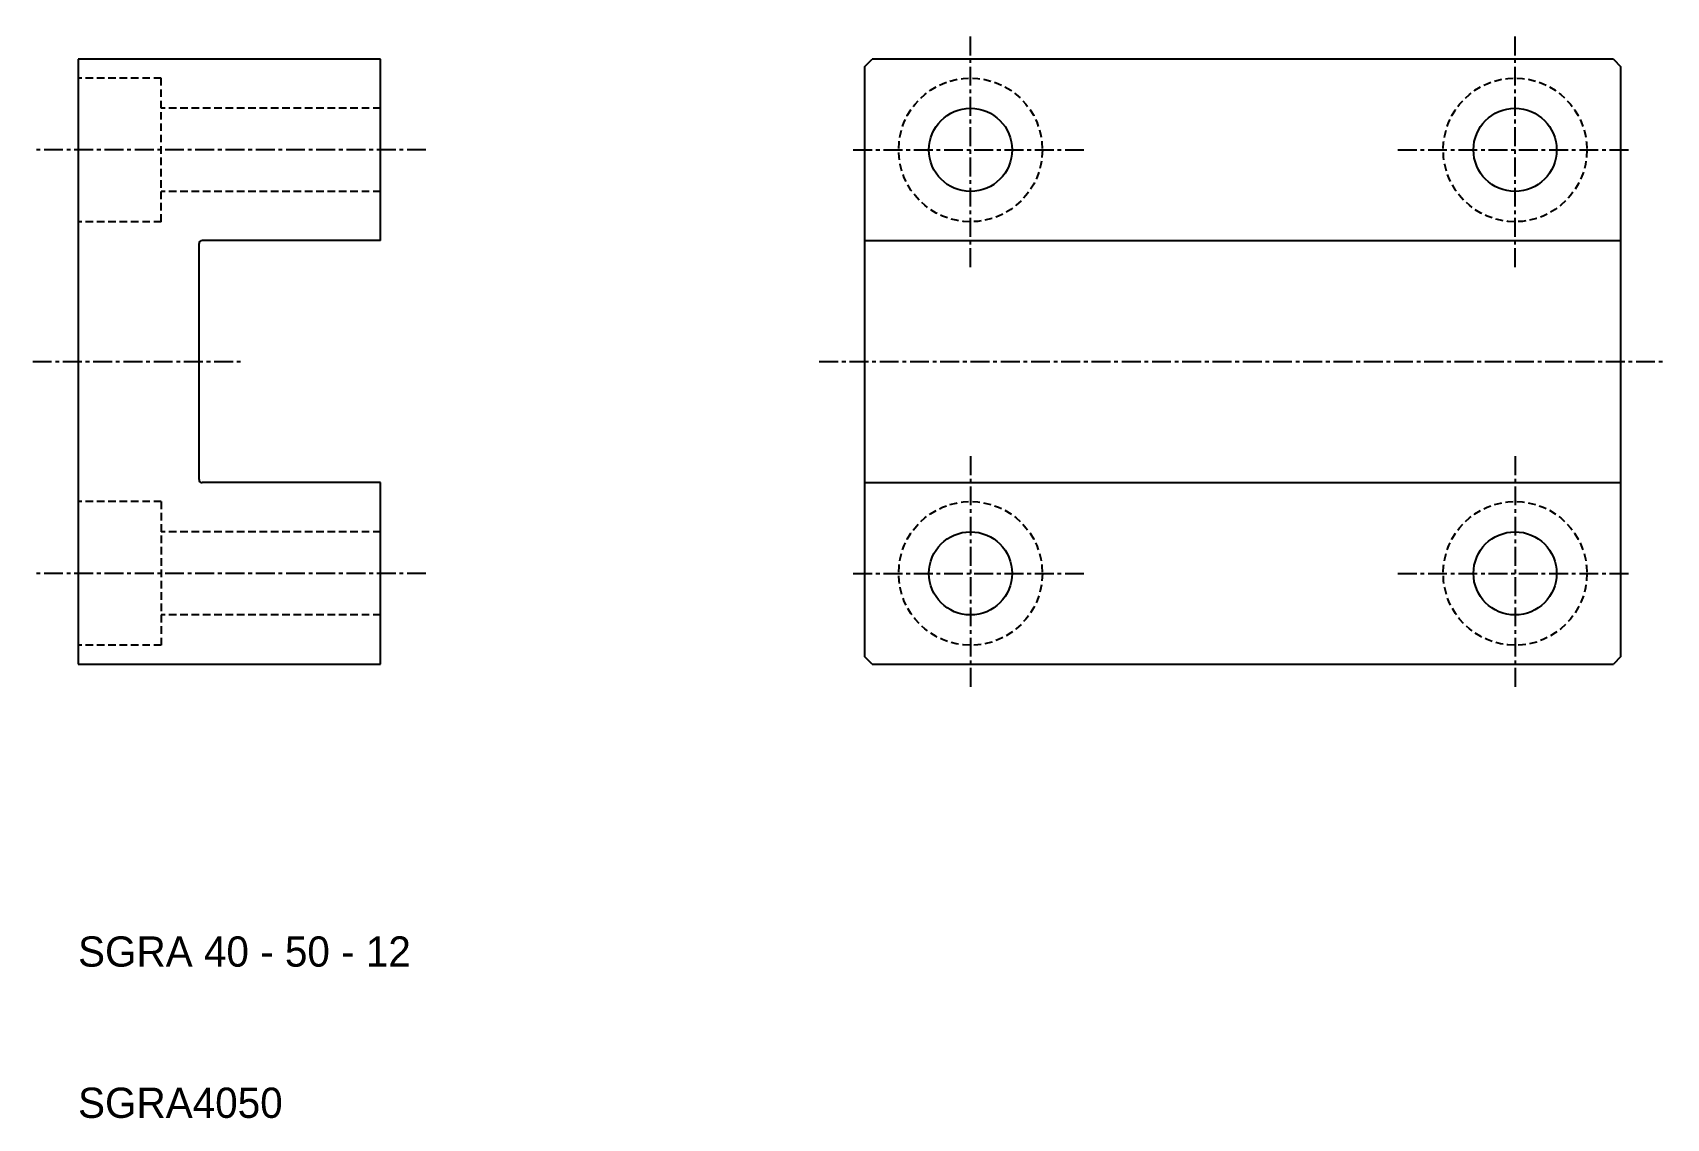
# Model space of a CAD drawing. Extents: x 7 to 115, y 10 to 82.
import ezdxf

# ---------------------------------------------------------------- set-up
doc = ezdxf.new("R2010")
doc.units = 0
doc.linetypes.add('CENTER', pattern=[2, 1.25, -0.25, 0.25, -0.25])
doc.linetypes.add('DASHED', pattern=[0.75, 0.5, -0.25])
doc.layers.get('0').update_dxf_attribs({"linetype": 'CONTINUOUS'})
doc.layers.add('CENTER', color=1, linetype='CENTER')

msp = doc.modelspace()

# ---------------------------------------------------------------- linework, layer by layer
at = {"color": 7, "linetype": 'CONTINUOUS'}
for p, q in [((10, 80), (10, 40)), ((30, 80), (10, 80)), ((30, 68), (30, 80)), ((62, 79.5), (62.5, 80)), ((111.5, 80), (62.5, 80)), ((111.5, 80), (112, 79.5)), ((62, 79.5), (62, 40.5)), ((112, 40.5), (112, 79.5)), ((18, 52.2), (18, 67.8)), ((30, 68), (18.2, 68)), ((62, 68), (112, 68)), ((30, 52), (18.2, 52)), ((30, 40), (30, 52)), ((62, 52), (112, 52)), ((10, 40), (30, 40)), ((62.5, 40), (62, 40.5)), ((62.5, 40), (111.5, 40)), ((112, 40.5), (111.5, 40))]:
    msp.add_line(p, q, dxfattribs=at)
at = {"color": 3, "linetype": 'DASHED'}
for p, q in [((15.5, 78.75), (10, 78.75)), ((15.5, 69.25), (15.5, 78.75)), ((30, 76.75), (15.5, 76.75)), ((30, 71.25), (15.5, 71.25)), ((15.5, 69.25), (10, 69.25)), ((15.5, 50.75), (10, 50.75)), ((15.5, 50.75), (15.5, 41.25)), ((30, 48.75), (15.5, 48.75)), ((30, 43.25), (15.5, 43.25)), ((15.5, 41.25), (10, 41.25))]:
    msp.add_line(p, q, dxfattribs=at)
for centre in [(69, 74), (105, 74), (69, 46), (105, 46)]:
    msp.add_circle(centre, 4.75, dxfattribs=at)
at = {"color": 7, "linetype": 'CONTINUOUS'}
for centre in [(69, 74), (105, 74), (69, 46), (105, 46)]:
    msp.add_circle(centre, 2.75, dxfattribs=at)
for centre, start, end in [((18.2, 67.8), 90, 180), ((18.2, 52.2), 180, 270)]:
    msp.add_arc(centre, 0.2, start, end, dxfattribs=at)
at = {"layer": 'CENTER', "color": 1, "linetype": 'CENTER'}
for p, q in [((69, 66.25), (69, 81.75)), ((105, 66.25), (105, 81.75)), ((33, 74), (7, 74)), ((61.25, 74), (76.75, 74)), ((97.25, 74), (112.75, 74)), ((7, 60), (21, 60)), ((59, 60), (115, 60)), ((69, 53.75), (69, 38.25)), ((105, 53.75), (105, 38.25)), ((33, 46), (7, 46)), ((61.25, 46), (76.75, 46)), ((97.25, 46), (112.75, 46))]:
    msp.add_line(p, q, dxfattribs=at)

# ---------------------------------------------------------------- texts
at = {"color": 7, "linetype": 'CONTINUOUS'}
for s, p in [('SGRA 40 - 50 - 12', (10, 20)), ('SGRA4050', (10, 10))]:
    msp.add_text(s, height=2, dxfattribs=at).set_placement(p)

doc.saveas('drawing.dxf')
